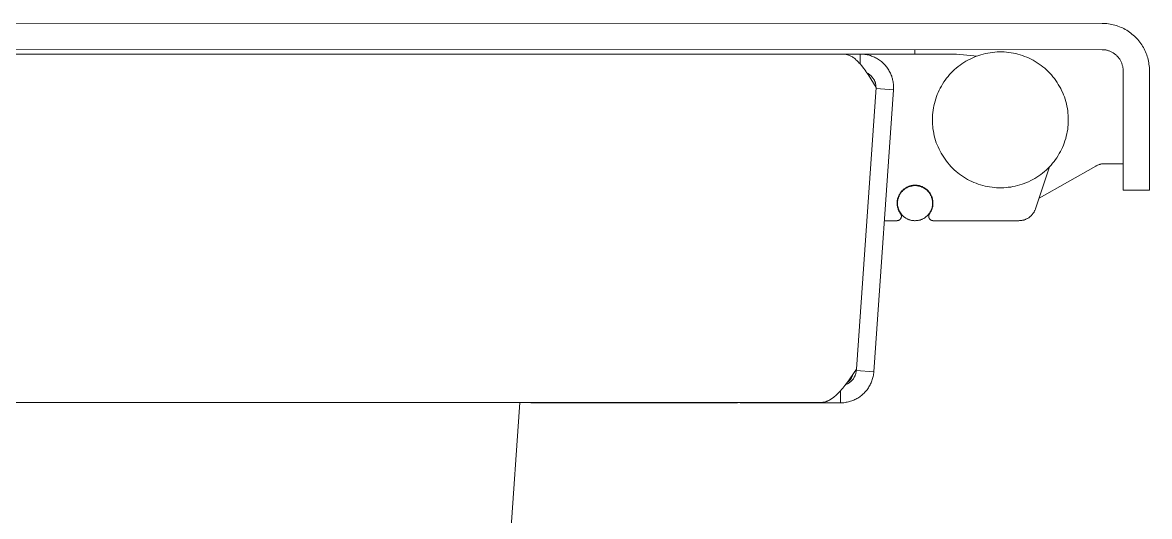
# Model space of a CAD drawing. Header units: millimetres. Extents: x -92 to 3826, y 8 to 2374.
# Drawn here: x 1372.5 to 1501, y 1976.2 to 2032.5 of the extents above; entities that cross this region are included whole.
import ezdxf

# ---------------------------------------------------------------- set-up
doc = ezdxf.new("R2010")
doc.units = ezdxf.units.MM
doc.layers.add('ZANO_R', color=7, linetype='Continuous', lineweight=0)

msp = doc.modelspace()

# ---------------------------------------------------------------- linework, layer by layer
at = {"layer": 'ZANO_R'}
for p, q in [((1030.51, 2032.53), (1495.61, 2032.43)), ((1495.61, 2032.43), (1495.8, 2032.43)), ((1495.8, 2032.43), (1495.98, 2032.42)), ((1495.98, 2032.42), (1496.17, 2032.4)), ((1496.17, 2032.4), (1496.35, 2032.38)), ((1496.35, 2032.38), (1496.53, 2032.35)), ((1496.53, 2032.35), (1496.71, 2032.32)), ((1496.71, 2032.32), (1496.89, 2032.28)), ((1496.89, 2032.28), (1497.07, 2032.23)), ((1497.07, 2032.23), (1497.25, 2032.18)), ((1497.25, 2032.18), (1497.42, 2032.12)), ((1497.42, 2032.12), (1497.6, 2032.05)), ((1497.6, 2032.05), (1497.77, 2031.98)), ((1497.77, 2031.98), (1497.93, 2031.91)), ((1497.93, 2031.91), (1498.1, 2031.83)), ((1498.1, 2031.83), (1498.26, 2031.74)), ((1498.26, 2031.74), (1498.42, 2031.65)), ((1498.42, 2031.65), (1498.58, 2031.55)), ((1498.58, 2031.55), (1498.73, 2031.44)), ((1498.73, 2031.44), (1498.88, 2031.33)), ((1498.88, 2031.33), (1499.02, 2031.22)), ((1499.02, 2031.22), (1499.16, 2031.1)), ((1499.16, 2031.1), (1499.3, 2030.98)), ((1499.3, 2030.98), (1499.43, 2030.85)), ((1499.43, 2030.85), (1499.56, 2030.72)), ((1499.56, 2030.72), (1499.68, 2030.58)), ((1499.68, 2030.58), (1499.8, 2030.44)), ((1499.8, 2030.44), (1499.92, 2030.29)), ((1030.51, 2029.53), (1495.61, 2029.43)), ((1474.25, 2029.44), (1474.25, 2028.93)), ((1482.57, 2029.05), (1482.84, 2029.09)), ((1482.84, 2029.09), (1483.1, 2029.13)), ((1483.1, 2029.13), (1483.37, 2029.16)), ((1483.37, 2029.16), (1483.63, 2029.17)), ((1483.63, 2029.17), (1483.9, 2029.18)), ((1483.9, 2029.18), (1484.17, 2029.18)), ((1484.17, 2029.18), (1484.44, 2029.17)), ((1484.44, 2029.17), (1484.7, 2029.15)), ((1484.7, 2029.15), (1484.97, 2029.12)), ((1484.97, 2029.12), (1485.23, 2029.09)), ((1485.23, 2029.09), (1485.5, 2029.04)), ((1495.7, 2029.43), (1495.61, 2029.43)), ((1495.78, 2029.43), (1495.7, 2029.43)), ((1495.86, 2029.42), (1495.78, 2029.43)), ((1495.94, 2029.41), (1495.86, 2029.42)), ((1496.02, 2029.4), (1495.94, 2029.41)), ((1496.1, 2029.38), (1496.02, 2029.4)), ((1496.18, 2029.36), (1496.1, 2029.38)), ((1496.26, 2029.34), (1496.18, 2029.36)), ((1496.34, 2029.32), (1496.26, 2029.34)), ((1496.42, 2029.29), (1496.34, 2029.32)), ((1496.49, 2029.26), (1496.42, 2029.29)), ((1496.57, 2029.23), (1496.49, 2029.26)), ((1496.64, 2029.2), (1496.57, 2029.23)), ((1496.72, 2029.16), (1496.64, 2029.2)), ((1496.79, 2029.12), (1496.72, 2029.16)), ((1496.86, 2029.08), (1496.79, 2029.12)), ((1496.93, 2029.04), (1496.86, 2029.08)), ((1499.92, 2030.29), (1500.03, 2030.14)), ((1500.03, 2030.14), (1500.13, 2029.99)), ((1500.13, 2029.99), (1500.23, 2029.84)), ((1500.23, 2029.84), (1500.32, 2029.68)), ((1500.32, 2029.68), (1500.41, 2029.52)), ((1500.41, 2029.52), (1500.49, 2029.35)), ((1500.49, 2029.35), (1500.57, 2029.18)), ((1500.57, 2029.18), (1500.64, 2029.01)), ((1466.18, 2028.93), (1067.3, 2028.93)), ((1433.17, 2028.93), (1433.25, 2028.93)), ((1433.27, 2028.93), (1433.2, 2028.93)), ((1433.33, 2028.93), (1433.27, 2028.93)), ((1433.43, 2028.93), (1433.33, 2028.93)), ((1433.38, 2028.93), (1433.45, 2028.93)), ((1433.45, 2028.93), (1433.51, 2028.93)), ((1468.04, 2028.93), (1433.51, 2028.93)), ((1433.51, 2028.93), (1433.51, 2028.93)), ((1466.23, 2028.93), (1466.18, 2028.93)), ((1466.28, 2028.93), (1466.23, 2028.93)), ((1466.33, 2028.92), (1466.28, 2028.93)), ((1466.38, 2028.92), (1466.33, 2028.92)), ((1466.43, 2028.91), (1466.38, 2028.92)), ((1466.48, 2028.9), (1466.43, 2028.91)), ((1466.53, 2028.89), (1466.48, 2028.9)), ((1466.58, 2028.87), (1466.53, 2028.89)), ((1466.63, 2028.86), (1466.58, 2028.87)), ((1467.15, 2028.61), (1466.63, 2028.86)), ((1467.24, 2028.55), (1467.15, 2028.61)), ((1467.32, 2028.49), (1467.24, 2028.55)), ((1467.4, 2028.42), (1467.32, 2028.49)), ((1467.48, 2028.36), (1467.4, 2028.42)), ((1467.55, 2028.29), (1467.48, 2028.36)), ((1467.64, 2028.21), (1467.55, 2028.29)), ((1467.72, 2028.13), (1467.64, 2028.21)), ((1467.84, 2028.01), (1467.72, 2028.13)), ((1467.93, 2027.91), (1467.84, 2028.01)), ((1468.01, 2027.82), (1467.93, 2027.91)), ((1468.21, 2027.58), (1468.01, 2027.82)), ((1468.04, 2028.93), (1468.17, 2028.93)), ((1468.04, 2028.93), (1468.04, 2027.79)), ((1479.01, 2028.93), (1468.13, 2028.93)), ((1479.01, 2028.93), (1468.13, 2028.93)), ((1468.17, 2028.93), (1468.3, 2028.93)), ((1468.3, 2028.93), (1468.42, 2028.91)), ((1468.42, 2028.91), (1468.55, 2028.9)), ((1468.55, 2028.9), (1468.68, 2028.88)), ((1468.68, 2028.88), (1468.81, 2028.85)), ((1468.81, 2028.85), (1468.94, 2028.83)), ((1468.94, 2028.83), (1469.06, 2028.79)), ((1469.06, 2028.79), (1469.19, 2028.76)), ((1469.19, 2028.76), (1469.31, 2028.71)), ((1469.31, 2028.71), (1469.43, 2028.67)), ((1469.43, 2028.67), (1469.55, 2028.62)), ((1469.55, 2028.62), (1469.67, 2028.57)), ((1469.67, 2028.57), (1469.79, 2028.51)), ((1469.79, 2028.51), (1469.9, 2028.45)), ((1469.9, 2028.45), (1470.01, 2028.38)), ((1470.01, 2028.38), (1470.12, 2028.31)), ((1470.12, 2028.31), (1470.23, 2028.24)), ((1470.23, 2028.24), (1470.33, 2028.16)), ((1470.33, 2028.16), (1470.44, 2028.08)), ((1470.44, 2028.08), (1470.53, 2028)), ((1470.53, 2028), (1470.63, 2027.91)), ((1470.63, 2027.91), (1470.72, 2027.82)), ((1470.72, 2027.82), (1470.81, 2027.73)), ((1481.36, 2028.71), (1479.01, 2028.93)), ((1479.41, 2027.67), (1479.63, 2027.83)), ((1479.63, 2027.83), (1479.85, 2027.97)), ((1479.85, 2027.97), (1480.08, 2028.11)), ((1480.08, 2028.11), (1480.31, 2028.24)), ((1480.31, 2028.24), (1480.55, 2028.37)), ((1480.55, 2028.37), (1480.79, 2028.48)), ((1480.79, 2028.48), (1481.04, 2028.59)), ((1481.04, 2028.59), (1481.29, 2028.69)), ((1481.29, 2028.69), (1481.54, 2028.78)), ((1481.54, 2028.78), (1481.79, 2028.86)), ((1481.79, 2028.86), (1482.05, 2028.93)), ((1482.05, 2028.93), (1482.31, 2028.99)), ((1482.31, 2028.99), (1482.57, 2029.05)), ((1485.5, 2029.04), (1485.76, 2028.98)), ((1485.76, 2028.98), (1486.02, 2028.92)), ((1486.02, 2028.92), (1486.28, 2028.85)), ((1486.28, 2028.85), (1486.53, 2028.76)), ((1486.53, 2028.76), (1486.78, 2028.67)), ((1486.78, 2028.67), (1487.03, 2028.57)), ((1487.03, 2028.57), (1487.28, 2028.46)), ((1487.28, 2028.46), (1487.52, 2028.35)), ((1487.52, 2028.35), (1487.75, 2028.22)), ((1487.75, 2028.22), (1487.98, 2028.09)), ((1487.98, 2028.09), (1488.21, 2027.95)), ((1488.21, 2027.95), (1488.43, 2027.8)), ((1488.43, 2027.8), (1488.65, 2027.64)), ((1497, 2028.99), (1496.93, 2029.04)), ((1497.06, 2028.94), (1497, 2028.99)), ((1497.13, 2028.89), (1497.06, 2028.94)), ((1497.19, 2028.84), (1497.13, 2028.89)), ((1497.25, 2028.79), (1497.19, 2028.84)), ((1497.31, 2028.73), (1497.25, 2028.79)), ((1497.37, 2028.67), (1497.31, 2028.73)), ((1497.42, 2028.61), (1497.37, 2028.67)), ((1497.48, 2028.55), (1497.42, 2028.61)), ((1497.53, 2028.48), (1497.48, 2028.55)), ((1497.57, 2028.42), (1497.53, 2028.48)), ((1497.62, 2028.35), (1497.57, 2028.42)), ((1497.66, 2028.28), (1497.62, 2028.35)), ((1497.71, 2028.21), (1497.66, 2028.28)), ((1497.74, 2028.14), (1497.71, 2028.21)), ((1497.78, 2028.06), (1497.74, 2028.14)), ((1497.82, 2027.99), (1497.78, 2028.06)), ((1497.85, 2027.91), (1497.82, 2027.99)), ((1497.88, 2027.83), (1497.85, 2027.91)), ((1497.9, 2027.76), (1497.88, 2027.83)), ((1500.64, 2029.01), (1500.7, 2028.84)), ((1500.7, 2028.84), (1500.76, 2028.66)), ((1500.76, 2028.66), (1500.81, 2028.49)), ((1500.81, 2028.49), (1500.86, 2028.31)), ((1500.86, 2028.31), (1500.9, 2028.13)), ((1500.9, 2028.13), (1500.94, 2027.95)), ((1500.94, 2027.95), (1500.96, 2027.77)), ((1468.4, 2027.34), (1468.21, 2027.58)), ((1468.59, 2027.09), (1468.4, 2027.34)), ((1468.7, 2026.92), (1468.59, 2027.09)), ((1468.76, 2026.84), (1468.7, 2026.92)), ((1468.93, 2026.59), (1468.76, 2026.84)), ((1468.82, 2026.76), (1468.87, 2026.73)), ((1468.87, 2026.73), (1468.93, 2026.7)), ((1468.93, 2026.7), (1468.98, 2026.67)), ((1469.85, 2025.13), (1468.93, 2026.59)), ((1468.98, 2026.67), (1469.03, 2026.63)), ((1469.03, 2026.63), (1469.08, 2026.6)), ((1469.08, 2026.6), (1469.14, 2026.56)), ((1469.14, 2026.56), (1469.18, 2026.52)), ((1469.18, 2026.52), (1469.23, 2026.48)), ((1470.81, 2027.73), (1470.9, 2027.63)), ((1470.9, 2027.63), (1470.99, 2027.53)), ((1470.99, 2027.53), (1471.07, 2027.43)), ((1471.07, 2027.43), (1471.14, 2027.32)), ((1471.14, 2027.32), (1471.22, 2027.22)), ((1471.22, 2027.22), (1471.28, 2027.11)), ((1471.28, 2027.11), (1471.35, 2026.99)), ((1471.35, 2026.99), (1471.41, 2026.88)), ((1471.41, 2026.88), (1471.47, 2026.76)), ((1471.47, 2026.76), (1471.52, 2026.64)), ((1471.52, 2026.64), (1471.57, 2026.52)), ((1471.57, 2026.52), (1471.62, 2026.4)), ((1478.05, 2026.39), (1478.23, 2026.59)), ((1478.23, 2026.59), (1478.41, 2026.79)), ((1478.41, 2026.79), (1478.6, 2026.98)), ((1478.6, 2026.98), (1478.79, 2027.16)), ((1478.79, 2027.16), (1478.99, 2027.34)), ((1478.99, 2027.34), (1479.2, 2027.51)), ((1479.2, 2027.51), (1479.41, 2027.67)), ((1488.65, 2027.64), (1488.86, 2027.48)), ((1488.86, 2027.48), (1489.07, 2027.31)), ((1489.07, 2027.31), (1489.27, 2027.13)), ((1489.27, 2027.13), (1489.46, 2026.95)), ((1489.46, 2026.95), (1489.65, 2026.75)), ((1489.65, 2026.75), (1489.83, 2026.56)), ((1489.83, 2026.56), (1490, 2026.35)), ((1497.92, 2027.68), (1497.9, 2027.76)), ((1497.95, 2027.6), (1497.92, 2027.68)), ((1497.96, 2027.52), (1497.95, 2027.6)), ((1497.98, 2027.44), (1497.96, 2027.52)), ((1497.99, 2027.36), (1497.98, 2027.44)), ((1498, 2027.28), (1497.99, 2027.36)), ((1498.01, 2027.2), (1498, 2027.28)), ((1498.01, 2027.11), (1498.01, 2027.2)), ((1498.01, 2027.03), (1498.01, 2027.11)), ((1498.01, 2016.43), (1498.01, 2027.03)), ((1500.96, 2027.77), (1500.99, 2027.58)), ((1500.99, 2027.58), (1501, 2027.4)), ((1501, 2027.4), (1501.01, 2027.21)), ((1501.01, 2027.21), (1501.01, 2027.03)), ((1501.01, 2027.03), (1501.01, 2016.43)), ((1469.23, 2026.48), (1469.28, 2026.44)), ((1469.28, 2026.44), (1469.32, 2026.39)), ((1469.32, 2026.39), (1469.36, 2026.35)), ((1469.36, 2026.35), (1469.41, 2026.3)), ((1469.41, 2026.3), (1469.45, 2026.25)), ((1469.45, 2026.25), (1469.48, 2026.2)), ((1469.48, 2026.2), (1469.52, 2026.15)), ((1469.52, 2026.15), (1469.55, 2026.1)), ((1469.55, 2026.1), (1469.59, 2026.05)), ((1469.59, 2026.05), (1469.62, 2025.99)), ((1469.62, 2025.99), (1469.65, 2025.94)), ((1469.65, 2025.94), (1469.67, 2025.88)), ((1469.67, 2025.88), (1469.7, 2025.82)), ((1469.7, 2025.82), (1469.72, 2025.77)), ((1469.72, 2025.77), (1469.74, 2025.71)), ((1469.74, 2025.71), (1469.76, 2025.65)), ((1469.76, 2025.65), (1469.78, 2025.59)), ((1469.78, 2025.59), (1469.79, 2025.53)), ((1469.79, 2025.53), (1469.8, 2025.47)), ((1469.8, 2025.47), (1469.82, 2025.4)), ((1469.82, 2025.4), (1469.82, 2025.34)), ((1469.82, 2025.34), (1469.83, 2025.28)), ((1469.83, 2025.28), (1469.83, 2025.22)), ((1469.83, 2025.22), (1469.84, 2025.15)), ((1471.62, 2026.4), (1471.65, 2026.31)), ((1471.65, 2026.31), (1471.68, 2026.22)), ((1471.68, 2026.22), (1471.7, 2026.12)), ((1471.7, 2026.12), (1471.73, 2026.03)), ((1471.73, 2026.03), (1471.76, 2025.9)), ((1471.76, 2025.9), (1471.78, 2025.77)), ((1471.78, 2025.77), (1471.8, 2025.65)), ((1471.8, 2025.65), (1471.82, 2025.52)), ((1471.82, 2025.52), (1471.83, 2025.39)), ((1471.83, 2025.39), (1471.83, 2025.26)), ((1471.83, 2025.26), (1471.84, 2025.16)), ((1477.16, 2025.06), (1477.29, 2025.29)), ((1477.29, 2025.29), (1477.43, 2025.52)), ((1477.43, 2025.52), (1477.57, 2025.75)), ((1477.57, 2025.75), (1477.72, 2025.96)), ((1477.72, 2025.96), (1477.88, 2026.18)), ((1477.88, 2026.18), (1478.05, 2026.39)), ((1490, 2026.35), (1490.17, 2026.14)), ((1490.17, 2026.14), (1490.33, 2025.93)), ((1490.33, 2025.93), (1490.48, 2025.71)), ((1490.48, 2025.71), (1490.62, 2025.48)), ((1490.62, 2025.48), (1490.76, 2025.25)), ((1490.76, 2025.25), (1490.89, 2025.02)), ((1467.6, 1993.01), (1469.85, 2025.13)), ((1469.58, 1992.71), (1471.83, 2024.87)), ((1469.84, 2025.01), (1471.83, 2024.87)), ((1471.84, 2025.16), (1471.83, 2025.06)), ((1471.83, 2025.06), (1471.83, 2024.97)), ((1471.83, 2024.97), (1471.83, 2024.87)), ((1476.64, 2023.83), (1476.73, 2024.08)), ((1476.73, 2024.08), (1476.82, 2024.33)), ((1476.82, 2024.33), (1476.93, 2024.57)), ((1476.93, 2024.57), (1477.04, 2024.82)), ((1477.04, 2024.82), (1477.16, 2025.06)), ((1490.89, 2025.02), (1491, 2024.78)), ((1491, 2024.78), (1491.12, 2024.53)), ((1491.12, 2024.53), (1491.22, 2024.29)), ((1491.22, 2024.29), (1491.31, 2024.04)), ((1491.31, 2024.04), (1491.4, 2023.78)), ((1476.34, 2022.52), (1476.38, 2022.79)), ((1476.38, 2022.79), (1476.43, 2023.05)), ((1476.43, 2023.05), (1476.49, 2023.31)), ((1476.49, 2023.31), (1476.56, 2023.57)), ((1476.56, 2023.57), (1476.64, 2023.83)), ((1491.4, 2023.78), (1491.48, 2023.53)), ((1491.48, 2023.53), (1491.54, 2023.27)), ((1491.54, 2023.27), (1491.6, 2023.01)), ((1491.6, 2023.01), (1491.65, 2022.74)), ((1491.65, 2022.74), (1491.69, 2022.48)), ((1476.26, 2021.46), (1476.27, 2021.72)), ((1476.27, 2021.19), (1476.26, 2021.46)), ((1476.27, 2021.72), (1476.28, 2021.99)), ((1476.28, 2021.99), (1476.31, 2022.26)), ((1476.31, 2022.26), (1476.34, 2022.52)), ((1491.69, 2022.48), (1491.72, 2022.21)), ((1491.72, 2022.21), (1491.75, 2021.95)), ((1491.75, 2021.95), (1491.76, 2021.68)), ((1491.76, 2021.68), (1491.76, 2021.41)), ((1491.76, 2021.41), (1491.76, 2021.14)), ((1476.28, 2020.92), (1476.27, 2021.19)), ((1476.3, 2020.66), (1476.28, 2020.92)), ((1476.33, 2020.39), (1476.3, 2020.66)), ((1476.37, 2020.13), (1476.33, 2020.39)), ((1476.42, 2019.86), (1476.37, 2020.13)), ((1491.64, 2020.08), (1491.59, 2019.82)), ((1491.69, 2020.34), (1491.64, 2020.08)), ((1491.72, 2020.61), (1491.69, 2020.34)), ((1491.74, 2020.88), (1491.72, 2020.61)), ((1491.76, 2021.14), (1491.74, 2020.88)), ((1476.48, 2019.6), (1476.42, 2019.86)), ((1476.55, 2019.34), (1476.48, 2019.6)), ((1476.63, 2019.09), (1476.55, 2019.34)), ((1476.71, 2018.83), (1476.63, 2019.09)), ((1476.81, 2018.58), (1476.71, 2018.83)), ((1491.3, 2018.79), (1491.2, 2018.54)), ((1491.38, 2019.04), (1491.3, 2018.79)), ((1491.46, 2019.3), (1491.38, 2019.04)), ((1491.53, 2019.56), (1491.46, 2019.3)), ((1491.59, 2019.82), (1491.53, 2019.56)), ((1476.91, 2018.34), (1476.81, 2018.58)), ((1477.02, 2018.09), (1476.91, 2018.34)), ((1477.14, 2017.85), (1477.02, 2018.09)), ((1477.27, 2017.62), (1477.14, 2017.85)), ((1477.4, 2017.39), (1477.27, 2017.62)), ((1490.73, 2017.58), (1490.6, 2017.35)), ((1490.86, 2017.81), (1490.73, 2017.58)), ((1490.98, 2018.05), (1490.86, 2017.81)), ((1491.1, 2018.29), (1490.98, 2018.05)), ((1491.2, 2018.54), (1491.1, 2018.29)), ((1477.55, 2017.16), (1477.4, 2017.39)), ((1477.7, 2016.94), (1477.55, 2017.16)), ((1477.86, 2016.73), (1477.7, 2016.94)), ((1478.02, 2016.52), (1477.86, 2016.73)), ((1478.2, 2016.31), (1478.02, 2016.52)), ((1478.38, 2016.11), (1478.2, 2016.31)), ((1489.8, 2016.28), (1489.62, 2016.08)), ((1489.97, 2016.48), (1489.8, 2016.28)), ((1490.14, 2016.69), (1489.97, 2016.48)), ((1490.3, 2016.9), (1490.14, 2016.69)), ((1490.45, 2017.12), (1490.3, 2016.9)), ((1490.6, 2017.35), (1490.45, 2017.12)), ((1494.94, 2016.19), (1495, 2016.23)), ((1495, 2016.23), (1495.07, 2016.26)), ((1495.07, 2016.26), (1495.14, 2016.28)), ((1495.14, 2016.28), (1495.2, 2016.31)), ((1495.2, 2016.31), (1495.27, 2016.33)), ((1495.27, 2016.33), (1495.34, 2016.35)), ((1495.34, 2016.35), (1495.41, 2016.37)), ((1495.41, 2016.37), (1495.48, 2016.39)), ((1495.48, 2016.39), (1495.55, 2016.4)), ((1495.55, 2016.4), (1495.62, 2016.41)), ((1495.62, 2016.41), (1495.7, 2016.42)), ((1495.7, 2016.42), (1495.77, 2016.43)), ((1495.77, 2016.43), (1495.84, 2016.43)), ((1495.84, 2016.43), (1495.91, 2016.43)), ((1495.91, 2016.43), (1498.01, 2016.43)), ((1498.01, 2013.43), (1498.01, 2016.43)), ((1501.01, 2013.43), (1501.01, 2016.43)), ((1478.56, 2015.92), (1478.38, 2016.11)), ((1478.76, 2015.74), (1478.56, 2015.92)), ((1478.96, 2015.56), (1478.76, 2015.74)), ((1479.16, 2015.39), (1478.96, 2015.56)), ((1479.37, 2015.23), (1479.16, 2015.39)), ((1479.59, 2015.07), (1479.37, 2015.23)), ((1479.81, 2014.92), (1479.59, 2015.07)), ((1488.02, 2011.3), (1489.61, 2016.07)), ((1488.4, 2015.04), (1488.17, 2014.9)), ((1488.61, 2015.2), (1488.4, 2015.04)), ((1488.42, 2012.5), (1494.88, 2016.16)), ((1488.83, 2015.36), (1488.61, 2015.2)), ((1489.03, 2015.53), (1488.83, 2015.36)), ((1489.23, 2015.71), (1489.03, 2015.53)), ((1489.43, 2015.89), (1489.23, 2015.71)), ((1489.62, 2016.08), (1489.43, 2015.89)), ((1494.88, 2016.16), (1494.94, 2016.19)), ((1473.12, 2013.62), (1473.18, 2013.66)), ((1473.18, 2013.66), (1473.24, 2013.7)), ((1473.22, 2013.63), (1473.28, 2013.66)), ((1473.24, 2013.7), (1473.3, 2013.73)), ((1473.28, 2013.66), (1473.34, 2013.7)), ((1473.3, 2013.73), (1473.36, 2013.76)), ((1473.34, 2013.7), (1473.4, 2013.73)), ((1473.36, 2013.76), (1473.42, 2013.79)), ((1473.4, 2013.73), (1473.46, 2013.76)), ((1473.42, 2013.79), (1473.49, 2013.82)), ((1473.46, 2013.76), (1473.53, 2013.79)), ((1473.49, 2013.82), (1473.56, 2013.85)), ((1473.53, 2013.79), (1473.59, 2013.81)), ((1473.56, 2013.85), (1473.62, 2013.87)), ((1473.59, 2013.81), (1473.66, 2013.83)), ((1473.62, 2013.87), (1473.69, 2013.9)), ((1473.66, 2013.83), (1473.72, 2013.85)), ((1473.69, 2013.9), (1473.76, 2013.92)), ((1473.72, 2013.85), (1473.79, 2013.87)), ((1473.76, 2013.92), (1473.83, 2013.93)), ((1473.79, 2013.87), (1473.86, 2013.89)), ((1473.83, 2013.93), (1473.9, 2013.95)), ((1473.86, 2013.89), (1473.92, 2013.9)), ((1473.9, 2013.95), (1473.97, 2013.96)), ((1473.92, 2013.9), (1473.99, 2013.91)), ((1473.97, 2013.96), (1474.04, 2013.97)), ((1473.99, 2013.91), (1474.06, 2013.92)), ((1474.04, 2013.97), (1474.11, 2013.98)), ((1474.06, 2013.92), (1474.13, 2013.93)), ((1474.11, 2013.98), (1474.18, 2013.98)), ((1474.13, 2013.93), (1474.2, 2013.93)), ((1474.18, 2013.98), (1474.25, 2013.98)), ((1474.2, 2013.93), (1474.27, 2013.93)), ((1474.25, 2013.98), (1474.32, 2013.98)), ((1474.27, 2013.93), (1474.34, 2013.93)), ((1474.32, 2013.98), (1474.39, 2013.98)), ((1474.34, 2013.93), (1474.41, 2013.93)), ((1474.39, 2013.98), (1474.46, 2013.98)), ((1474.41, 2013.93), (1474.47, 2013.93)), ((1474.46, 2013.98), (1474.53, 2013.97)), ((1474.47, 2013.93), (1474.54, 2013.92)), ((1474.53, 2013.97), (1474.6, 2013.96)), ((1474.54, 2013.92), (1474.61, 2013.91)), ((1474.6, 2013.96), (1474.67, 2013.95)), ((1474.61, 2013.91), (1474.68, 2013.89)), ((1474.67, 2013.95), (1474.74, 2013.93)), ((1474.68, 2013.89), (1474.75, 2013.88)), ((1474.74, 2013.93), (1474.81, 2013.92)), ((1474.75, 2013.88), (1474.81, 2013.86)), ((1474.81, 2013.92), (1474.88, 2013.9)), ((1474.81, 2013.86), (1474.88, 2013.84)), ((1474.88, 2013.9), (1474.95, 2013.87)), ((1474.88, 2013.84), (1474.95, 2013.82)), ((1474.95, 2013.87), (1475.01, 2013.85)), ((1474.95, 2013.82), (1475.01, 2013.8)), ((1475.01, 2013.85), (1475.08, 2013.82)), ((1475.01, 2013.85), (1475.06, 2013.81)), ((1475.01, 2013.8), (1475.07, 2013.77)), ((1475.06, 2013.81), (1475.11, 2013.78)), ((1475.07, 2013.77), (1475.14, 2013.74)), ((1475.08, 2013.82), (1475.15, 2013.79)), ((1475.11, 2013.78), (1475.16, 2013.74)), ((1475.14, 2013.74), (1475.2, 2013.71)), ((1475.15, 2013.79), (1475.21, 2013.76)), ((1475.16, 2013.74), (1475.21, 2013.71)), ((1475.2, 2013.71), (1475.26, 2013.68)), ((1475.21, 2013.76), (1475.27, 2013.73)), ((1475.21, 2013.71), (1475.27, 2013.68)), ((1475.26, 2013.68), (1475.32, 2013.65)), ((1475.27, 2013.73), (1475.33, 2013.7)), ((1475.33, 2013.7), (1475.39, 2013.66)), ((1475.39, 2013.66), (1475.45, 2013.62)), ((1480.04, 2014.78), (1479.81, 2014.92)), ((1480.27, 2014.65), (1480.04, 2014.78)), ((1480.51, 2014.52), (1480.27, 2014.65)), ((1480.75, 2014.4), (1480.51, 2014.52)), ((1480.99, 2014.3), (1480.75, 2014.4)), ((1481.24, 2014.2), (1480.99, 2014.3)), ((1481.49, 2014.1), (1481.24, 2014.2)), ((1481.75, 2014.02), (1481.49, 2014.1)), ((1482.01, 2013.95), (1481.75, 2014.02)), ((1482.27, 2013.88), (1482.01, 2013.95)), ((1482.53, 2013.83), (1482.27, 2013.88)), ((1482.79, 2013.78), (1482.53, 2013.83)), ((1483.06, 2013.74), (1482.79, 2013.78)), ((1483.32, 2013.71), (1483.06, 2013.74)), ((1483.59, 2013.7), (1483.32, 2013.71)), ((1483.86, 2013.69), (1483.59, 2013.7)), ((1484.12, 2013.68), (1483.86, 2013.69)), ((1484.39, 2013.69), (1484.12, 2013.68)), ((1484.66, 2013.71), (1484.39, 2013.69)), ((1484.92, 2013.74), (1484.66, 2013.71)), ((1485.19, 2013.77), (1484.92, 2013.74)), ((1485.45, 2013.82), (1485.19, 2013.77)), ((1485.71, 2013.87), (1485.45, 2013.82)), ((1485.97, 2013.94), (1485.71, 2013.87)), ((1486.23, 2014.01), (1485.97, 2013.94)), ((1486.49, 2014.09), (1486.23, 2014.01)), ((1486.74, 2014.18), (1486.49, 2014.09)), ((1486.99, 2014.28), (1486.74, 2014.18)), ((1487.23, 2014.38), (1486.99, 2014.28)), ((1487.47, 2014.5), (1487.23, 2014.38)), ((1487.71, 2014.62), (1487.47, 2014.5)), ((1487.94, 2014.76), (1487.71, 2014.62)), ((1488.17, 2014.9), (1487.94, 2014.76)), ((1472.28, 2012.35), (1472.29, 2012.42)), ((1472.29, 2012.42), (1472.31, 2012.48)), ((1472.31, 2012.48), (1472.33, 2012.55)), ((1472.32, 2012.29), (1472.33, 2012.36)), ((1472.33, 2012.55), (1472.35, 2012.62)), ((1472.33, 2012.36), (1472.35, 2012.43)), ((1472.35, 2012.62), (1472.38, 2012.69)), ((1472.35, 2012.43), (1472.37, 2012.5)), ((1472.37, 2012.5), (1472.39, 2012.56)), ((1472.38, 2012.69), (1472.41, 2012.75)), ((1472.39, 2012.56), (1472.41, 2012.63)), ((1472.41, 2012.75), (1472.43, 2012.82)), ((1472.41, 2012.63), (1472.43, 2012.69)), ((1472.43, 2012.82), (1472.47, 2012.88)), ((1472.43, 2012.69), (1472.46, 2012.75)), ((1472.46, 2012.75), (1472.49, 2012.82)), ((1472.47, 2012.88), (1472.5, 2012.94)), ((1472.49, 2012.82), (1472.52, 2012.88)), ((1472.5, 2012.94), (1472.54, 2013)), ((1472.52, 2012.88), (1472.56, 2012.94)), ((1472.54, 2013), (1472.57, 2013.06)), ((1472.56, 2012.94), (1472.59, 2013)), ((1472.57, 2013.06), (1472.61, 2013.12)), ((1472.59, 2013), (1472.63, 2013.06)), ((1472.61, 2013.12), (1472.66, 2013.18)), ((1472.63, 2013.06), (1472.67, 2013.11)), ((1472.66, 2013.18), (1472.7, 2013.23)), ((1472.67, 2013.11), (1472.71, 2013.17)), ((1472.7, 2013.23), (1472.75, 2013.29)), ((1472.71, 2013.17), (1472.75, 2013.22)), ((1472.75, 2013.29), (1472.79, 2013.34)), ((1472.75, 2013.22), (1472.8, 2013.27)), ((1472.79, 2013.34), (1472.84, 2013.39)), ((1472.8, 2013.27), (1472.85, 2013.32)), ((1472.84, 2013.39), (1472.9, 2013.44)), ((1472.85, 2013.32), (1472.9, 2013.37)), ((1472.9, 2013.44), (1472.95, 2013.49)), ((1472.9, 2013.37), (1472.95, 2013.42)), ((1472.95, 2013.49), (1473, 2013.53)), ((1472.95, 2013.42), (1473, 2013.46)), ((1473, 2013.53), (1473.06, 2013.58)), ((1473, 2013.46), (1473.05, 2013.51)), ((1473.05, 2013.51), (1473.11, 2013.55)), ((1473.06, 2013.58), (1473.12, 2013.62)), ((1473.11, 2013.55), (1473.16, 2013.59)), ((1473.16, 2013.59), (1473.22, 2013.63)), ((1475.32, 2013.65), (1475.38, 2013.61)), ((1475.38, 2013.61), (1475.44, 2013.57)), ((1475.44, 2013.57), (1475.49, 2013.53)), ((1475.45, 2013.62), (1475.51, 2013.58)), ((1475.49, 2013.53), (1475.55, 2013.49)), ((1475.51, 2013.58), (1475.57, 2013.53)), ((1475.55, 2013.49), (1475.6, 2013.44)), ((1475.57, 2013.53), (1475.62, 2013.49)), ((1475.6, 2013.44), (1475.65, 2013.4)), ((1475.61, 2013.44), (1475.69, 2013.36)), ((1475.61, 2013.44), (1475.61, 2013.44)), ((1475.62, 2013.49), (1475.67, 2013.44)), ((1475.65, 2013.4), (1475.7, 2013.35)), ((1475.67, 2013.44), (1475.73, 2013.39)), ((1475.7, 2013.35), (1475.75, 2013.3)), ((1475.73, 2013.39), (1475.78, 2013.34)), ((1475.75, 2013.3), (1475.79, 2013.25)), ((1475.76, 2013.29), (1475.97, 2013.08)), ((1475.78, 2013.34), (1475.82, 2013.29)), ((1475.79, 2013.25), (1475.84, 2013.19)), ((1475.82, 2013.29), (1475.87, 2013.23)), ((1475.84, 2013.19), (1475.88, 2013.14)), ((1475.87, 2013.23), (1475.91, 2013.18)), ((1475.88, 2013.14), (1475.92, 2013.08)), ((1475.91, 2013.18), (1475.96, 2013.12)), ((1475.92, 2013.08), (1475.96, 2013.03)), ((1475.96, 2013.12), (1476, 2013.06)), ((1475.96, 2013.03), (1476, 2012.97)), ((1475.97, 2013.08), (1476.02, 2013.02)), ((1476, 2013.06), (1476.03, 2013)), ((1476, 2012.97), (1476.03, 2012.91)), ((1476.03, 2013), (1476.07, 2012.94)), ((1476.03, 2012.91), (1476.06, 2012.85)), ((1476.06, 2012.85), (1476.09, 2012.79)), ((1476.07, 2012.94), (1476.1, 2012.88)), ((1476.09, 2012.79), (1476.12, 2012.72)), ((1476.1, 2012.88), (1476.14, 2012.82)), ((1476.12, 2012.72), (1476.15, 2012.66)), ((1476.14, 2012.82), (1476.16, 2012.75)), ((1476.15, 2012.66), (1476.17, 2012.59)), ((1476.16, 2012.75), (1476.19, 2012.69)), ((1476.17, 2012.59), (1476.19, 2012.53)), ((1476.19, 2012.69), (1476.22, 2012.62)), ((1476.19, 2012.53), (1476.21, 2012.46)), ((1476.21, 2012.46), (1476.23, 2012.4)), ((1476.22, 2012.62), (1476.24, 2012.55)), ((1476.23, 2012.4), (1476.25, 2012.33)), ((1476.24, 2012.55), (1476.26, 2012.48)), ((1476.26, 2012.48), (1476.28, 2012.42)), ((1476.28, 2012.42), (1476.29, 2012.35)), ((1498.01, 2013.43), (1501.01, 2013.43)), ((1472.23, 2011.92), (1472.24, 2011.99)), ((1472.24, 2011.85), (1472.23, 2011.92)), ((1472.24, 2012.14), (1472.25, 2012.21)), ((1472.24, 2012.07), (1472.24, 2012.14)), ((1472.24, 2011.99), (1472.24, 2012.07)), ((1472.24, 2011.78), (1472.24, 2011.85)), ((1472.25, 2011.71), (1472.24, 2011.78)), ((1472.25, 2012.21), (1472.26, 2012.28)), ((1472.26, 2011.64), (1472.25, 2011.71)), ((1472.26, 2012.28), (1472.28, 2012.35)), ((1472.27, 2011.57), (1472.26, 2011.64)), ((1472.28, 2011.5), (1472.27, 2011.57)), ((1472.28, 2011.95), (1472.29, 2012.02)), ((1472.29, 2011.88), (1472.28, 2011.95)), ((1472.3, 2011.43), (1472.28, 2011.5)), ((1472.29, 2012.09), (1472.3, 2012.16)), ((1472.29, 2012.02), (1472.29, 2012.09)), ((1472.29, 2011.81), (1472.29, 2011.88)), ((1472.29, 2011.74), (1472.29, 2011.81)), ((1472.3, 2011.68), (1472.29, 2011.74)), ((1472.3, 2012.16), (1472.31, 2012.23)), ((1472.31, 2011.61), (1472.3, 2011.68)), ((1472.32, 2011.36), (1472.3, 2011.43)), ((1472.31, 2012.23), (1472.32, 2012.29)), ((1472.32, 2011.54), (1472.31, 2011.61)), ((1472.34, 2011.47), (1472.32, 2011.54)), ((1472.34, 2011.29), (1472.32, 2011.36)), ((1472.36, 2011.41), (1472.34, 2011.47)), ((1472.36, 2011.23), (1472.34, 2011.29)), ((1472.38, 2011.34), (1472.36, 2011.41)), ((1472.39, 2011.16), (1472.36, 2011.23)), ((1472.4, 2011.27), (1472.38, 2011.34)), ((1472.41, 2011.1), (1472.39, 2011.16)), ((1472.42, 2011.21), (1472.4, 2011.27)), ((1472.44, 2011.03), (1472.41, 2011.1)), ((1472.45, 2011.14), (1472.42, 2011.21)), ((1472.48, 2011.08), (1472.45, 2011.14)), ((1472.51, 2011.02), (1472.48, 2011.08)), ((1476.11, 2011.11), (1476.08, 2011.05)), ((1476.14, 2011.18), (1476.11, 2011.11)), ((1476.16, 2011.1), (1476.13, 2011.03)), ((1476.16, 2011.24), (1476.14, 2011.18)), ((1476.18, 2011.31), (1476.16, 2011.24)), ((1476.18, 2011.16), (1476.16, 2011.1)), ((1476.2, 2011.37), (1476.18, 2011.31)), ((1476.21, 2011.23), (1476.18, 2011.16)), ((1476.22, 2011.44), (1476.2, 2011.37)), ((1476.23, 2011.29), (1476.21, 2011.23)), ((1476.24, 2011.51), (1476.22, 2011.44)), ((1476.25, 2011.36), (1476.23, 2011.29)), ((1476.25, 2011.57), (1476.24, 2011.51)), ((1476.25, 2012.33), (1476.26, 2012.26)), ((1476.26, 2011.64), (1476.25, 2011.57)), ((1476.27, 2011.43), (1476.25, 2011.36)), ((1476.26, 2012.26), (1476.27, 2012.19)), ((1476.27, 2011.71), (1476.26, 2011.64)), ((1476.27, 2012.19), (1476.28, 2012.12)), ((1476.28, 2011.78), (1476.27, 2011.71)), ((1476.29, 2011.5), (1476.27, 2011.43)), ((1476.28, 2012.12), (1476.28, 2012.05)), ((1476.28, 2012.05), (1476.28, 2011.99)), ((1476.28, 2011.99), (1476.28, 2011.92)), ((1476.28, 2011.92), (1476.28, 2011.85)), ((1476.28, 2011.85), (1476.28, 2011.78)), ((1476.29, 2012.35), (1476.31, 2012.28)), ((1476.3, 2011.57), (1476.29, 2011.5)), ((1476.31, 2011.64), (1476.3, 2011.57)), ((1476.31, 2012.28), (1476.32, 2012.21)), ((1476.32, 2011.71), (1476.31, 2011.64)), ((1476.32, 2012.21), (1476.32, 2012.14)), ((1476.32, 2012.14), (1476.33, 2012.07)), ((1476.33, 2011.78), (1476.32, 2011.71)), ((1476.33, 2012.07), (1476.33, 2011.99)), ((1476.33, 2011.99), (1476.33, 2011.92)), ((1476.33, 2011.92), (1476.33, 2011.85)), ((1476.33, 2011.85), (1476.33, 2011.78)), ((1487.91, 2011.05), (1487.94, 2011.11)), ((1487.94, 2011.11), (1487.97, 2011.17)), ((1487.97, 2011.17), (1488, 2011.24)), ((1488, 2011.24), (1488.02, 2011.3)), ((1470.78, 2009.93), (1472.22, 2009.93)), ((1472.22, 2009.93), (1472.24, 2009.93)), ((1472.24, 2009.93), (1472.26, 2009.94)), ((1472.26, 2009.94), (1472.27, 2009.94)), ((1472.27, 2009.94), (1472.29, 2009.94)), ((1472.29, 2009.94), (1472.31, 2009.94)), ((1472.31, 2009.94), (1472.33, 2009.94)), ((1472.33, 2009.94), (1472.34, 2009.95)), ((1472.34, 2009.95), (1472.36, 2009.95)), ((1472.36, 2009.95), (1472.37, 2009.96)), ((1472.37, 2009.96), (1472.39, 2009.96)), ((1472.39, 2009.96), (1472.41, 2009.97)), ((1472.41, 2009.97), (1472.42, 2009.98)), ((1472.42, 2009.98), (1472.44, 2009.98)), ((1472.48, 2010.97), (1472.44, 2011.03)), ((1472.44, 2009.98), (1472.45, 2009.99)), ((1472.45, 2009.99), (1472.47, 2010)), ((1472.47, 2010), (1472.48, 2010.01)), ((1472.51, 2010.91), (1472.48, 2010.97)), ((1472.48, 2010.01), (1472.5, 2010.02)), ((1472.5, 2010.02), (1472.51, 2010.03)), ((1472.54, 2010.96), (1472.51, 2011.02)), ((1472.55, 2010.85), (1472.51, 2010.91)), ((1472.51, 2010.03), (1472.53, 2010.04)), ((1472.53, 2010.04), (1472.54, 2010.05)), ((1472.57, 2010.9), (1472.54, 2010.96)), ((1472.54, 2010.05), (1472.55, 2010.06)), ((1472.59, 2010.79), (1472.55, 2010.85)), ((1472.55, 2010.06), (1472.57, 2010.07)), ((1472.61, 2010.84), (1472.57, 2010.9)), ((1472.57, 2010.07), (1472.58, 2010.08)), ((1472.58, 2010.08), (1472.59, 2010.09)), ((1472.63, 2010.73), (1472.59, 2010.79)), ((1472.59, 2010.09), (1472.6, 2010.11)), ((1472.6, 2010.11), (1472.61, 2010.12)), ((1472.65, 2010.78), (1472.61, 2010.84)), ((1472.61, 2010.12), (1472.62, 2010.13)), ((1472.62, 2010.13), (1472.63, 2010.15)), ((1472.64, 2010.71), (1472.63, 2010.73)), ((1472.63, 2010.15), (1472.64, 2010.16)), ((1472.65, 2010.7), (1472.64, 2010.71)), ((1472.64, 2010.16), (1472.65, 2010.18)), ((1472.69, 2010.73), (1472.65, 2010.78)), ((1472.66, 2010.69), (1472.65, 2010.7)), ((1472.65, 2010.18), (1472.66, 2010.19)), ((1472.66, 2010.67), (1472.66, 2010.69)), ((1472.67, 2010.65), (1472.66, 2010.67)), ((1472.66, 2010.19), (1472.67, 2010.21)), ((1472.68, 2010.64), (1472.67, 2010.65)), ((1472.67, 2010.21), (1472.68, 2010.22)), ((1472.69, 2010.62), (1472.68, 2010.64)), ((1472.68, 2010.24), (1472.69, 2010.25)), ((1472.68, 2010.22), (1472.68, 2010.24)), ((1472.73, 2010.67), (1472.69, 2010.73)), ((1472.69, 2010.61), (1472.69, 2010.62)), ((1472.7, 2010.59), (1472.69, 2010.61)), ((1472.69, 2010.25), (1472.7, 2010.27)), ((1472.7, 2010.57), (1472.7, 2010.59)), ((1472.71, 2010.56), (1472.7, 2010.57)), ((1472.7, 2010.29), (1472.71, 2010.3)), ((1472.7, 2010.27), (1472.7, 2010.29)), ((1472.71, 2010.54), (1472.71, 2010.56)), ((1472.71, 2010.52), (1472.71, 2010.54)), ((1472.72, 2010.51), (1472.71, 2010.52)), ((1472.71, 2010.34), (1472.72, 2010.35)), ((1472.71, 2010.32), (1472.71, 2010.34)), ((1472.71, 2010.3), (1472.71, 2010.32)), ((1472.72, 2010.49), (1472.72, 2010.51)), ((1472.72, 2010.47), (1472.72, 2010.49)), ((1472.72, 2010.46), (1472.72, 2010.47)), ((1472.72, 2010.44), (1472.72, 2010.46)), ((1472.72, 2010.42), (1472.72, 2010.44)), ((1472.72, 2010.4), (1472.72, 2010.42)), ((1472.72, 2010.39), (1472.72, 2010.4)), ((1472.72, 2010.37), (1472.72, 2010.39)), ((1472.72, 2010.35), (1472.72, 2010.37)), ((1472.78, 2010.62), (1472.73, 2010.67)), ((1472.82, 2010.57), (1472.78, 2010.62)), ((1472.87, 2010.52), (1472.82, 2010.57)), ((1472.92, 2010.47), (1472.87, 2010.52)), ((1472.97, 2010.43), (1472.92, 2010.47)), ((1473.02, 2010.38), (1472.97, 2010.43)), ((1473.08, 2010.34), (1473.02, 2010.38)), ((1473.13, 2010.3), (1473.08, 2010.34)), ((1473.19, 2010.26), (1473.13, 2010.3)), ((1473.25, 2010.22), (1473.19, 2010.26)), ((1473.31, 2010.19), (1473.25, 2010.22)), ((1473.37, 2010.16), (1473.31, 2010.19)), ((1473.43, 2010.12), (1473.37, 2010.16)), ((1473.5, 2010.1), (1473.43, 2010.12)), ((1473.56, 2010.07), (1473.5, 2010.1)), ((1473.62, 2010.05), (1473.56, 2010.07)), ((1473.69, 2010.02), (1473.62, 2010.05)), ((1473.76, 2010.01), (1473.69, 2010.02)), ((1473.82, 2009.99), (1473.76, 2010.01)), ((1473.89, 2009.97), (1473.82, 2009.99)), ((1473.96, 2009.96), (1473.89, 2009.97)), ((1474.03, 2009.95), (1473.96, 2009.96)), ((1474.1, 2009.94), (1474.03, 2009.95)), ((1474.16, 2009.94), (1474.1, 2009.94)), ((1474.23, 2009.93), (1474.16, 2009.94)), ((1474.3, 2009.93), (1474.23, 2009.93)), ((1474.37, 2009.94), (1474.3, 2009.93)), ((1474.44, 2009.94), (1474.37, 2009.94)), ((1474.51, 2009.95), (1474.44, 2009.94)), ((1474.58, 2009.96), (1474.51, 2009.95)), ((1474.65, 2009.97), (1474.58, 2009.96)), ((1474.71, 2009.98), (1474.65, 2009.97)), ((1474.78, 2010), (1474.71, 2009.98)), ((1474.85, 2010.01), (1474.78, 2010)), ((1474.91, 2010.04), (1474.85, 2010.01)), ((1474.98, 2010.06), (1474.91, 2010.04)), ((1475.04, 2010.08), (1474.98, 2010.06)), ((1475.11, 2010.11), (1475.04, 2010.08)), ((1475.17, 2010.14), (1475.11, 2010.11)), ((1475.23, 2010.17), (1475.17, 2010.14)), ((1475.29, 2010.2), (1475.23, 2010.17)), ((1475.35, 2010.24), (1475.29, 2010.2)), ((1475.41, 2010.28), (1475.35, 2010.24)), ((1475.46, 2010.32), (1475.41, 2010.28)), ((1475.52, 2010.36), (1475.46, 2010.32)), ((1475.57, 2010.4), (1475.52, 2010.36)), ((1475.62, 2010.45), (1475.57, 2010.4)), ((1475.67, 2010.5), (1475.62, 2010.45)), ((1475.72, 2010.54), (1475.67, 2010.5)), ((1475.77, 2010.59), (1475.72, 2010.54)), ((1475.82, 2010.65), (1475.77, 2010.59)), ((1475.86, 2010.7), (1475.82, 2010.65)), ((1475.86, 2010.52), (1475.85, 2010.51)), ((1475.85, 2010.51), (1475.85, 2010.49)), ((1475.85, 2010.49), (1475.85, 2010.47)), ((1475.85, 2010.47), (1475.85, 2010.46)), ((1475.85, 2010.46), (1475.85, 2010.44)), ((1475.85, 2010.44), (1475.85, 2010.42)), ((1475.85, 2010.42), (1475.85, 2010.4)), ((1475.85, 2010.4), (1475.85, 2010.39)), ((1475.85, 2010.39), (1475.85, 2010.37)), ((1475.85, 2010.37), (1475.85, 2010.35)), ((1475.85, 2010.35), (1475.86, 2010.34)), ((1475.9, 2010.76), (1475.86, 2010.7)), ((1475.87, 2010.57), (1475.86, 2010.56)), ((1475.86, 2010.56), (1475.86, 2010.54)), ((1475.86, 2010.54), (1475.86, 2010.52)), ((1475.86, 2010.34), (1475.86, 2010.32)), ((1475.86, 2010.32), (1475.86, 2010.3)), ((1475.86, 2010.3), (1475.87, 2010.29)), ((1475.88, 2010.61), (1475.87, 2010.59)), ((1475.87, 2010.59), (1475.87, 2010.57)), ((1475.87, 2010.29), (1475.87, 2010.27)), ((1475.87, 2010.27), (1475.88, 2010.25)), ((1475.89, 2010.64), (1475.88, 2010.62)), ((1475.88, 2010.62), (1475.88, 2010.61)), ((1475.88, 2010.25), (1475.89, 2010.24)), ((1475.9, 2010.65), (1475.89, 2010.64)), ((1475.89, 2010.24), (1475.89, 2010.22)), ((1475.89, 2010.22), (1475.9, 2010.21)), ((1475.94, 2010.81), (1475.9, 2010.76)), ((1475.91, 2010.67), (1475.9, 2010.65)), ((1475.9, 2010.21), (1475.91, 2010.19)), ((1475.92, 2010.7), (1475.91, 2010.69)), ((1475.91, 2010.69), (1475.91, 2010.67)), ((1475.91, 2010.19), (1475.92, 2010.18)), ((1475.93, 2010.71), (1475.92, 2010.7)), ((1475.92, 2010.18), (1475.93, 2010.16)), ((1475.94, 2010.73), (1475.93, 2010.71)), ((1475.93, 2010.16), (1475.94, 2010.15)), ((1475.98, 2010.87), (1475.94, 2010.81)), ((1475.98, 2010.79), (1475.94, 2010.73)), ((1475.94, 2010.15), (1475.95, 2010.13)), ((1475.95, 2010.13), (1475.96, 2010.12)), ((1475.96, 2010.12), (1475.97, 2010.11)), ((1475.97, 2010.11), (1475.98, 2010.09)), ((1476.01, 2010.93), (1475.98, 2010.87)), ((1476.02, 2010.85), (1475.98, 2010.79)), ((1475.98, 2010.09), (1475.99, 2010.08)), ((1475.99, 2010.08), (1476, 2010.07)), ((1476, 2010.07), (1476.02, 2010.06)), ((1476.05, 2010.99), (1476.01, 2010.93)), ((1476.06, 2010.91), (1476.02, 2010.85)), ((1476.02, 2010.06), (1476.03, 2010.05)), ((1476.03, 2010.05), (1476.04, 2010.04)), ((1476.04, 2010.04), (1476.06, 2010.03)), ((1476.08, 2011.05), (1476.05, 2010.99)), ((1476.09, 2010.97), (1476.06, 2010.91)), ((1476.06, 2010.03), (1476.07, 2010.02)), ((1476.07, 2010.02), (1476.09, 2010.01)), ((1476.13, 2011.03), (1476.09, 2010.97)), ((1476.09, 2010.01), (1476.1, 2010)), ((1476.1, 2010), (1476.12, 2009.99)), ((1476.12, 2009.99), (1476.13, 2009.98)), ((1476.13, 2009.98), (1476.15, 2009.98)), ((1476.15, 2009.98), (1476.16, 2009.97)), ((1476.16, 2009.97), (1476.18, 2009.96)), ((1476.18, 2009.96), (1476.19, 2009.96)), ((1476.19, 2009.96), (1476.21, 2009.95)), ((1476.21, 2009.95), (1476.23, 2009.95)), ((1476.23, 2009.95), (1476.24, 2009.94)), ((1476.24, 2009.94), (1476.26, 2009.94)), ((1476.26, 2009.94), (1476.28, 2009.94)), ((1476.28, 2009.94), (1476.3, 2009.94)), ((1476.3, 2009.94), (1476.31, 2009.94)), ((1476.31, 2009.94), (1476.33, 2009.93)), ((1476.33, 2009.93), (1476.35, 2009.93)), ((1476.35, 2009.93), (1486.12, 2009.93)), ((1486.12, 2009.93), (1486.19, 2009.94)), ((1486.19, 2009.94), (1486.26, 2009.94)), ((1486.26, 2009.94), (1486.33, 2009.94)), ((1486.33, 2009.94), (1486.4, 2009.95)), ((1486.4, 2009.95), (1486.47, 2009.96)), ((1486.47, 2009.96), (1486.54, 2009.98)), ((1486.54, 2009.98), (1486.6, 2009.99)), ((1486.6, 2009.99), (1486.67, 2010.01)), ((1486.67, 2010.01), (1486.74, 2010.03)), ((1486.74, 2010.03), (1486.8, 2010.05)), ((1486.8, 2010.05), (1486.87, 2010.08)), ((1486.87, 2010.08), (1486.93, 2010.11)), ((1486.93, 2010.11), (1487, 2010.13)), ((1487, 2010.13), (1487.06, 2010.17)), ((1487.06, 2010.17), (1487.12, 2010.2)), ((1487.12, 2010.2), (1487.18, 2010.23)), ((1487.18, 2010.23), (1487.24, 2010.27)), ((1487.24, 2010.27), (1487.29, 2010.31)), ((1487.29, 2010.31), (1487.35, 2010.35)), ((1487.35, 2010.35), (1487.4, 2010.4)), ((1487.4, 2010.4), (1487.46, 2010.44)), ((1487.46, 2010.44), (1487.51, 2010.49)), ((1487.51, 2010.49), (1487.56, 2010.54)), ((1487.56, 2010.54), (1487.6, 2010.59)), ((1487.6, 2010.59), (1487.65, 2010.64)), ((1487.65, 2010.64), (1487.69, 2010.69)), ((1487.69, 2010.69), (1487.73, 2010.75)), ((1487.73, 2010.75), (1487.77, 2010.81)), ((1487.77, 2010.81), (1487.81, 2010.86)), ((1487.81, 2010.86), (1487.85, 2010.92)), ((1487.85, 2010.92), (1487.88, 2010.98)), ((1487.88, 2010.98), (1487.91, 2011.05)), ((1466.57, 1991.53), (1466.84, 1991.91)), ((1466.84, 1991.91), (1467.6, 1993.01)), ((1466.84, 1991.76), (1466.88, 1991.81)), ((1466.88, 1991.81), (1466.91, 1991.85)), ((1466.91, 1991.85), (1466.95, 1991.9)), ((1466.95, 1991.9), (1466.98, 1991.95)), ((1466.98, 1991.95), (1467.01, 1991.99)), ((1467.01, 1991.99), (1467.04, 1992.04)), ((1467.04, 1992.04), (1467.07, 1992.09)), ((1467.07, 1992.09), (1467.09, 1992.14)), ((1467.09, 1992.14), (1467.12, 1992.2)), ((1467.12, 1992.2), (1467.14, 1992.25)), ((1467.14, 1992.25), (1467.16, 1992.3)), ((1467.14, 1991.78), (1467.18, 1991.83)), ((1467.16, 1992.3), (1467.18, 1992.36)), ((1467.18, 1992.36), (1467.19, 1992.41)), ((1467.18, 1991.83), (1467.21, 1991.87)), ((1467.21, 1991.87), (1467.25, 1991.92)), ((1467.25, 1991.92), (1467.29, 1991.98)), ((1467.29, 1991.98), (1467.32, 1992.03)), ((1467.32, 1992.03), (1467.35, 1992.08)), ((1467.35, 1992.08), (1467.38, 1992.14)), ((1467.38, 1992.14), (1467.41, 1992.19)), ((1467.41, 1992.19), (1467.43, 1992.25)), ((1467.43, 1992.25), (1467.46, 1992.3)), ((1467.46, 1992.3), (1467.48, 1992.36)), ((1467.48, 1992.36), (1467.5, 1992.42)), ((1467.5, 1992.42), (1467.52, 1992.48)), ((1467.52, 1992.48), (1467.53, 1992.54)), ((1467.53, 1992.54), (1467.55, 1992.6)), ((1467.55, 1992.6), (1467.56, 1992.66)), ((1467.56, 1992.66), (1467.57, 1992.72)), ((1467.57, 1992.72), (1467.58, 1992.78)), ((1467.58, 1992.85), (1467.59, 1992.99)), ((1467.58, 1992.78), (1467.58, 1992.85)), ((1469.58, 1992.71), (1467.58, 1992.85)), ((1469.41, 1991.82), (1469.37, 1991.69)), ((1469.44, 1991.94), (1469.41, 1991.82)), ((1469.48, 1992.07), (1469.44, 1991.94)), ((1469.51, 1992.19), (1469.48, 1992.07)), ((1469.53, 1992.32), (1469.51, 1992.19)), ((1469.55, 1992.45), (1469.53, 1992.32)), ((1469.57, 1992.58), (1469.55, 1992.45)), ((1469.58, 1992.71), (1469.57, 1992.58)), ((1465.66, 1990.42), (1465.77, 1990.54)), ((1465.77, 1990.54), (1465.9, 1990.69)), ((1465.79, 1989.17), (1465.79, 1990.56)), ((1465.9, 1990.69), (1466.03, 1990.84)), ((1466.03, 1990.84), (1466.28, 1991.15)), ((1466.28, 1991.15), (1466.57, 1991.53)), ((1466.37, 1991.27), (1466.43, 1991.29)), ((1466.43, 1991.29), (1466.49, 1991.31)), ((1466.49, 1991.31), (1466.54, 1991.34)), ((1466.54, 1991.5), (1466.59, 1991.53)), ((1466.54, 1991.34), (1466.6, 1991.37)), ((1466.59, 1991.53), (1466.63, 1991.57)), ((1466.6, 1991.37), (1466.65, 1991.39)), ((1466.63, 1991.57), (1466.68, 1991.6)), ((1466.65, 1991.39), (1466.71, 1991.42)), ((1466.68, 1991.6), (1466.72, 1991.64)), ((1466.71, 1991.42), (1466.76, 1991.46)), ((1466.72, 1991.64), (1466.76, 1991.68)), ((1466.76, 1991.68), (1466.8, 1991.72)), ((1466.76, 1991.46), (1466.81, 1991.49)), ((1466.8, 1991.72), (1466.84, 1991.76)), ((1466.81, 1991.49), (1466.86, 1991.53)), ((1466.86, 1991.53), (1466.91, 1991.57)), ((1466.91, 1991.57), (1466.96, 1991.61)), ((1466.96, 1991.61), (1467.01, 1991.65)), ((1467.01, 1991.65), (1467.05, 1991.69)), ((1467.05, 1991.69), (1467.09, 1991.73)), ((1467.09, 1991.73), (1467.14, 1991.78)), ((1468.73, 1990.57), (1468.65, 1990.47)), ((1468.81, 1990.67), (1468.73, 1990.57)), ((1468.89, 1990.78), (1468.81, 1990.67)), ((1468.96, 1990.88), (1468.89, 1990.78)), ((1469.03, 1990.99), (1468.96, 1990.88)), ((1469.1, 1991.11), (1469.03, 1990.99)), ((1469.16, 1991.22), (1469.1, 1991.11)), ((1469.22, 1991.34), (1469.16, 1991.22)), ((1469.27, 1991.45), (1469.22, 1991.34)), ((1469.32, 1991.57), (1469.27, 1991.45)), ((1469.37, 1991.69), (1469.32, 1991.57)), ((1463.76, 1989.22), (1463.81, 1989.23)), ((1463.81, 1989.23), (1463.86, 1989.24)), ((1463.86, 1989.24), (1463.92, 1989.25)), ((1463.92, 1989.25), (1463.97, 1989.26)), ((1463.97, 1989.26), (1464.03, 1989.28)), ((1464.03, 1989.28), (1464.08, 1989.29)), ((1464.08, 1989.29), (1464.14, 1989.31)), ((1464.14, 1989.31), (1464.19, 1989.33)), ((1464.19, 1989.33), (1464.24, 1989.35)), ((1464.24, 1989.35), (1464.3, 1989.37)), ((1464.3, 1989.37), (1464.35, 1989.4)), ((1464.35, 1989.4), (1464.4, 1989.42)), ((1464.4, 1989.42), (1464.46, 1989.45)), ((1464.46, 1989.45), (1464.52, 1989.48)), ((1464.52, 1989.48), (1464.58, 1989.51)), ((1464.58, 1989.51), (1464.64, 1989.55)), ((1464.64, 1989.55), (1464.69, 1989.58)), ((1464.69, 1989.58), (1464.75, 1989.62)), ((1464.75, 1989.62), (1464.8, 1989.66)), ((1464.8, 1989.66), (1464.86, 1989.69)), ((1464.86, 1989.69), (1464.92, 1989.74)), ((1464.92, 1989.74), (1464.98, 1989.78)), ((1464.98, 1989.78), (1465.09, 1989.88)), ((1465.09, 1989.88), (1465.21, 1989.97)), ((1465.21, 1989.97), (1465.32, 1990.07)), ((1465.32, 1990.07), (1465.43, 1990.19)), ((1465.43, 1990.19), (1465.55, 1990.3)), ((1465.55, 1990.3), (1465.66, 1990.42)), ((1466.56, 1989.25), (1466.43, 1989.23)), ((1466.69, 1989.28), (1466.56, 1989.25)), ((1466.81, 1989.31), (1466.69, 1989.28)), ((1466.93, 1989.35), (1466.81, 1989.31)), ((1467.06, 1989.39), (1466.93, 1989.35)), ((1467.18, 1989.44), (1467.06, 1989.39)), ((1467.3, 1989.48), (1467.18, 1989.44)), ((1467.42, 1989.54), (1467.3, 1989.48)), ((1467.53, 1989.6), (1467.42, 1989.54)), ((1467.65, 1989.66), (1467.53, 1989.6)), ((1467.76, 1989.72), (1467.65, 1989.66)), ((1467.87, 1989.79), (1467.76, 1989.72)), ((1467.98, 1989.87), (1467.87, 1989.79)), ((1468.08, 1989.94), (1467.98, 1989.87)), ((1468.18, 1990.02), (1468.08, 1989.94)), ((1468.28, 1990.11), (1468.18, 1990.02)), ((1468.38, 1990.19), (1468.28, 1990.11)), ((1468.47, 1990.28), (1468.38, 1990.19)), ((1468.56, 1990.38), (1468.47, 1990.28)), ((1468.65, 1990.47), (1468.56, 1990.38)), ((1463.54, 1989.21), (1069.93, 1989.21)), ((1429.2, 1989.21), (1374.88, 1212.47)), ((1430.49, 1989.21), (1430.52, 1989.18)), ((1430.52, 1989.18), (1454.02, 1989.18)), ((1454.02, 1989.18), (1454.02, 1989.21)), ((1454.33, 1989.17), (1454.33, 1989.21)), ((1465.79, 1989.17), (1454.33, 1989.17)), ((1463.54, 1989.21), (1463.59, 1989.21)), ((1463.59, 1989.21), (1463.65, 1989.21)), ((1463.65, 1989.21), (1463.7, 1989.22)), ((1463.7, 1989.22), (1463.76, 1989.22)), ((1465.92, 1989.17), (1465.79, 1989.17)), ((1466.05, 1989.18), (1465.92, 1989.17)), ((1466.17, 1989.19), (1466.05, 1989.18)), ((1466.3, 1989.21), (1466.17, 1989.19)), ((1466.43, 1989.23), (1466.3, 1989.21))]:
    msp.add_line(p, q, dxfattribs=at)

doc.saveas('drawing.dxf')
